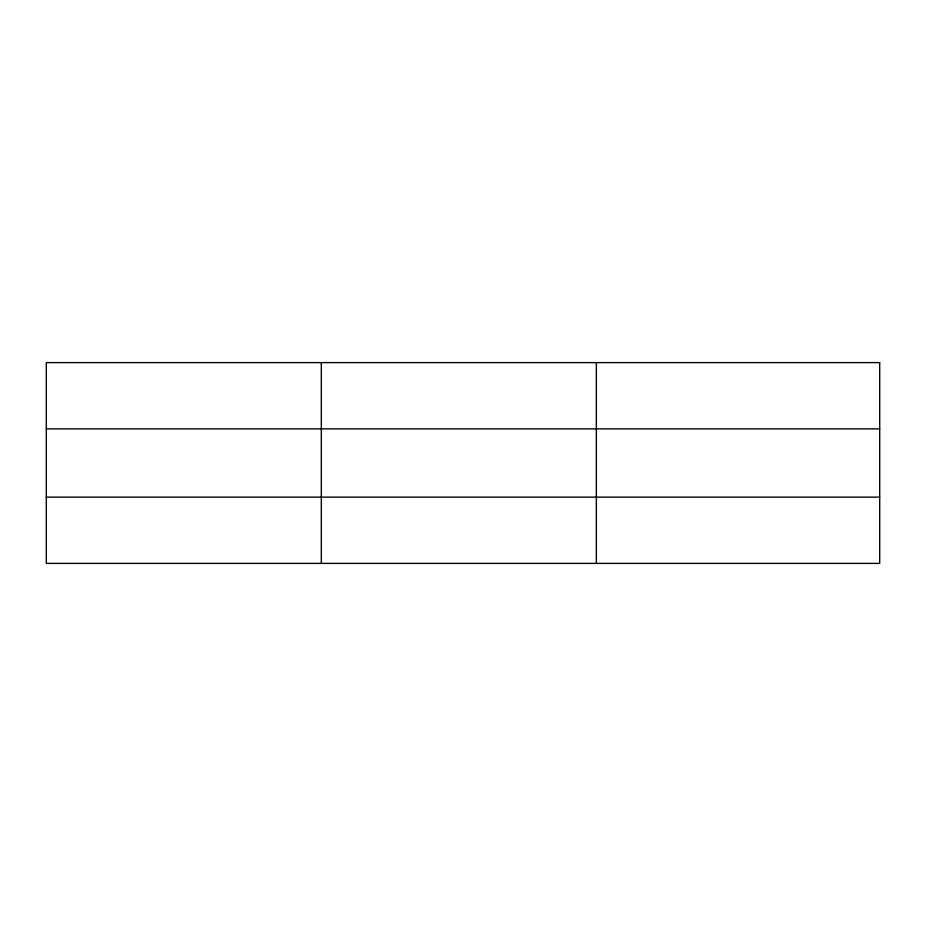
<?xml version="1.0" encoding="UTF-8"?>
<svg xmlns="http://www.w3.org/2000/svg" width="926" height="926" viewBox="0 0 926 926"><rect width="100%" height="100%" fill="white"/><g stroke="black" fill="none" stroke-linecap="round" stroke-linejoin="round"><path stroke-width="1.39" d="M321.322 563.39L321.322 362.61M596.344 563.39L596.344 362.61M46.3 428.865L879.7 428.865M46.3 497.135L879.7 497.135M879.7 362.61L879.7 563.39L46.3 563.39L46.3 362.61L879.7 362.61"/></g></svg>
